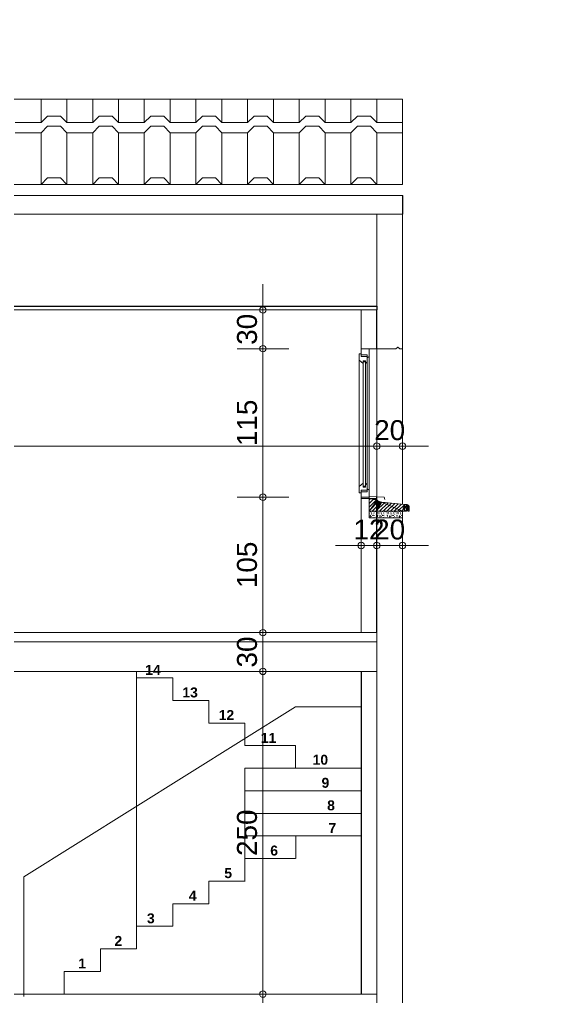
# Model space of a CAD drawing. Header units: metres. Extents: x 1.8 to 67.5, y -52.8 to -10.8.
# Drawn here: x 23.04 to 27.2, y -36.54 to -28.96 of the extents above; entities that cross this region are included whole.
import ezdxf
from ezdxf.enums import TextEntityAlignment as Align

# ---------------------------------------------------------------- set-up
doc = ezdxf.new("R2010")
doc.units = ezdxf.units.M
doc.header["$MEASUREMENT"] = 0
doc.layers.add('Calque commun', color=7, linetype='Continuous')
doc.layers.add('Cotations', color=7, linetype='Continuous')
doc.styles.add('Arial11', font='arialbd.ttf', dxfattribs={"height": 0.077267})
doc.styles.add('Arial9', font='arial.ttf', dxfattribs={"height": 0.154626})

# ---------------------------------------------------------------- blocks, each defined once
blk = doc.blocks.new('new243')
at = {"layer": 'Cotations', "color": 14, "linetype": 'Continuous', "lineweight": 9}
blk.add_arc((0, 0), 0.5, 0, 359.9994, dxfattribs=at)
blk = doc.blocks.new('new244')
at = {"layer": 'Cotations', "color": 14, "linetype": 'Continuous', "lineweight": 9}
blk.add_arc((0, 0), 0.5, 0, 359.9994, dxfattribs=at)
blk = doc.blocks.new('DimLine58230')
at = {"layer": 'Cotations', "color": 14, "linetype": 'Continuous', "lineweight": 9}
for p, q in [((24.9201, -32.6621), (24.9201, -32.4621)), ((25.1201, -32.6621), (24.7201, -32.6621)), ((24.9201, -33.7121), (24.9201, -32.6621)), ((25.1201, -33.7121), (24.7201, -33.7121)), ((24.9201, -33.7121), (24.9201, -33.9121))]:
    blk.add_line(p, q, dxfattribs=at)
at = {"layer": 'Cotations', "color": 14, "linetype": 'Continuous', "lineweight": 9, "xscale": 0.05000000074505806, "yscale": 0.05000000074505806, "zscale": 0.05000000074505806}
for name, p, rotation in [('new244', (24.9201, -32.6621), -90.00000000000001), ('new243', (24.9201, -33.7121), 90)]:
    blk.add_blockref(name, p, dxfattribs=dict(at, rotation=rotation))
at = {"layer": 'Cotations', "color": 7, "linetype": 'Continuous', "lineweight": 9, "style": 'Arial9'}
blk.add_text('105', height=0.15463, rotation=90, dxfattribs=at).set_placement((24.9201, -33.1871), align=Align.BOTTOM_CENTER)
blk = doc.blocks.new('new245')
at = {"layer": 'Cotations', "color": 14, "linetype": 'Continuous', "lineweight": 9}
blk.add_arc((0, 0), 0.5, 0, 359.9994, dxfattribs=at)
blk = doc.blocks.new('new246')
at = {"layer": 'Cotations', "color": 14, "linetype": 'Continuous', "lineweight": 9}
blk.add_arc((0, 0), 0.5, 0, 359.9994, dxfattribs=at)
blk = doc.blocks.new('DimLine58236')
at = {"layer": 'Cotations', "color": 14, "linetype": 'Continuous', "lineweight": 9}
for p, q in [((24.9201, -31.5121), (24.9201, -31.3121)), ((25.1201, -31.5121), (24.7201, -31.5121)), ((24.9201, -32.6621), (24.9201, -31.5121)), ((25.1201, -32.6621), (24.7201, -32.6621)), ((24.9201, -32.6621), (24.9201, -32.8621))]:
    blk.add_line(p, q, dxfattribs=at)
at = {"layer": 'Cotations', "color": 14, "linetype": 'Continuous', "lineweight": 9, "xscale": 0.05000000074505806, "yscale": 0.05000000074505806, "zscale": 0.05000000074505806}
for name, p, rotation in [('new246', (24.9201, -31.5121), -90.00000000000001), ('new245', (24.9201, -32.6621), 90)]:
    blk.add_blockref(name, p, dxfattribs=dict(at, rotation=rotation))
at = {"layer": 'Cotations', "color": 7, "linetype": 'Continuous', "lineweight": 9, "style": 'Arial9'}
blk.add_text('115', height=0.15463, rotation=90, dxfattribs=at).set_placement((24.9201, -32.0871), align=Align.BOTTOM_CENTER)
blk = doc.blocks.new('new247')
at = {"layer": 'Cotations', "color": 14, "linetype": 'Continuous', "lineweight": 9}
blk.add_arc((0, 0), 0.5, 0, 359.9994, dxfattribs=at)
blk = doc.blocks.new('new248')
at = {"layer": 'Cotations', "color": 14, "linetype": 'Continuous', "lineweight": 9}
blk.add_arc((0, 0), 0.5, 0, 359.9994, dxfattribs=at)
blk = doc.blocks.new('DimLine58242')
at = {"layer": 'Cotations', "color": 14, "linetype": 'Continuous', "lineweight": 9}
for p, q in [((24.9201, -31.2121), (24.9201, -31.0121)), ((25.1201, -31.2121), (24.7201, -31.2121)), ((24.9201, -31.5121), (24.9201, -31.2121)), ((25.1201, -31.5121), (24.7201, -31.5121)), ((24.9201, -31.5121), (24.9201, -31.7121))]:
    blk.add_line(p, q, dxfattribs=at)
at = {"layer": 'Cotations', "color": 14, "linetype": 'Continuous', "lineweight": 9, "xscale": 0.05000000074505806, "yscale": 0.05000000074505806, "zscale": 0.05000000074505806}
for name, p, rotation in [('new248', (24.9201, -31.2121), -90.00000000000001), ('new247', (24.9201, -31.5121), 90)]:
    blk.add_blockref(name, p, dxfattribs=dict(at, rotation=rotation))
at = {"layer": 'Cotations', "color": 7, "linetype": 'Continuous', "lineweight": 9, "style": 'Arial9'}
blk.add_text('30', height=0.15463, rotation=90, dxfattribs=at).set_placement((24.9201, -31.3621), align=Align.BOTTOM_CENTER)
blk = doc.blocks.new('new249')
at = {"layer": 'Cotations', "color": 14, "linetype": 'Continuous', "lineweight": 9}
blk.add_arc((0, 0), 0.5, 0, 359.9994, dxfattribs=at)
blk = doc.blocks.new('new250')
at = {"layer": 'Cotations', "color": 14, "linetype": 'Continuous', "lineweight": 9}
blk.add_arc((0, 0), 0.5, 0, 359.9994, dxfattribs=at)
blk = doc.blocks.new('DimLine58250')
at = {"layer": 'Cotations', "color": 14, "linetype": 'Continuous', "lineweight": 9}
for p, q in [((24.9201, -33.7121), (24.9201, -33.5121)), ((25.1201, -33.7121), (24.7201, -33.7121)), ((24.9201, -34.0121), (24.9201, -33.7121)), ((25.1201, -34.0121), (24.7201, -34.0121)), ((24.9201, -34.0121), (24.9201, -34.2121))]:
    blk.add_line(p, q, dxfattribs=at)
at = {"layer": 'Cotations', "color": 14, "linetype": 'Continuous', "lineweight": 9, "xscale": 0.05000000074505806, "yscale": 0.05000000074505806, "zscale": 0.05000000074505806}
for name, p, rotation in [('new250', (24.9201, -33.7121), -90.00000000000001), ('new249', (24.9201, -34.0121), 90)]:
    blk.add_blockref(name, p, dxfattribs=dict(at, rotation=rotation))
at = {"layer": 'Cotations', "color": 7, "linetype": 'Continuous', "lineweight": 9, "style": 'Arial9'}
blk.add_text('30', height=0.15463, rotation=90, dxfattribs=at).set_placement((24.9201, -33.8621), align=Align.BOTTOM_CENTER)
blk = doc.blocks.new('new273')
at = {"layer": 'Cotations', "color": 14, "linetype": 'Continuous', "lineweight": 9}
blk.add_arc((0, 0), 0.5, 0, 359.9994, dxfattribs=at)
blk = doc.blocks.new('new274')
at = {"layer": 'Cotations', "color": 14, "linetype": 'Continuous', "lineweight": 9}
blk.add_arc((0, 0), 0.5, 0, 359.9994, dxfattribs=at)
blk = doc.blocks.new('DimLine58356')
at = {"layer": 'Cotations', "color": 14, "linetype": 'Continuous', "lineweight": 9}
for p, q in [((24.9201, -34.0121), (24.9201, -33.8121)), ((25.1201, -34.0121), (24.7201, -34.0121)), ((24.9201, -36.5121), (24.9201, -34.0121)), ((25.1201, -36.5121), (24.7201, -36.5121)), ((24.9201, -36.5121), (24.9201, -36.7121))]:
    blk.add_line(p, q, dxfattribs=at)
at = {"layer": 'Cotations', "color": 14, "linetype": 'Continuous', "lineweight": 9, "xscale": 0.05000000074505806, "yscale": 0.05000000074505806, "zscale": 0.05000000074505806}
for name, p, rotation in [('new274', (24.9201, -34.0121), -90.00000000000001), ('new273', (24.9201, -36.5121), 90)]:
    blk.add_blockref(name, p, dxfattribs=dict(at, rotation=rotation))
at = {"layer": 'Cotations', "color": 7, "linetype": 'Continuous', "lineweight": 9, "style": 'Arial9'}
blk.add_text('250', height=0.15463, rotation=90, dxfattribs=at).set_placement((24.9201, -35.2621), align=Align.BOTTOM_CENTER)
blk = doc.blocks.new('new275')
at = {"layer": 'Cotations', "color": 14, "linetype": 'Continuous', "lineweight": 9}
blk.add_arc((0, 0), 0.5, 0, 359.9994, dxfattribs=at)
blk = doc.blocks.new('new276')
at = {"layer": 'Cotations', "color": 14, "linetype": 'Continuous', "lineweight": 9}
blk.add_arc((0, 0), 0.5, 0, 359.9994, dxfattribs=at)
blk = doc.blocks.new('DimLine58362')
at = {"layer": 'Cotations', "color": 14, "linetype": 'Continuous', "lineweight": 9}
for p, q in [((25.8011, -32.8367), (25.8011, -33.2367)), ((26.0011, -32.8367), (26.0011, -33.2367)), ((25.8011, -33.0367), (25.6011, -33.0367)), ((25.8011, -33.0367), (26.0011, -33.0367)), ((26.0011, -33.0367), (26.2011, -33.0367))]:
    blk.add_line(p, q, dxfattribs=at)
at = {"layer": 'Cotations', "color": 14, "linetype": 'Continuous', "lineweight": 9, "xscale": 0.05000000074505806, "yscale": 0.05000000074505806, "zscale": 0.05000000074505806}
blk.add_blockref('new275', (25.8011, -33.0367), dxfattribs=at)
at = {"layer": 'Cotations', "color": 14, "linetype": 'Continuous', "lineweight": 9, "xscale": 0.05000000074505806, "yscale": 0.05000000074505806, "zscale": 0.05000000074505806, "rotation": 180}
blk.add_blockref('new276', (26.0011, -33.0367), dxfattribs=at)
at = {"layer": 'Cotations', "color": 7, "linetype": 'Continuous', "lineweight": 9, "style": 'Arial9'}
blk.add_text('20', height=0.15463, dxfattribs=at).set_placement((25.9011, -33.0366), align=Align.BOTTOM_CENTER)
blk = doc.blocks.new('new277')
at = {"layer": 'Cotations', "color": 14, "linetype": 'Continuous', "lineweight": 9}
blk.add_arc((0, 0), 0.5, 0, 359.9994, dxfattribs=at)
blk = doc.blocks.new('new278')
at = {"layer": 'Cotations', "color": 14, "linetype": 'Continuous', "lineweight": 9}
blk.add_arc((0, 0), 0.5, 0, 359.9994, dxfattribs=at)
blk = doc.blocks.new('DimLine58368')
at = {"layer": 'Cotations', "color": 14, "linetype": 'Continuous', "lineweight": 9}
for p, q in [((25.6811, -32.8367), (25.6811, -33.2367)), ((25.8011, -32.8367), (25.8011, -33.2367)), ((25.6811, -33.0367), (25.4811, -33.0367)), ((25.6811, -33.0367), (25.8011, -33.0367)), ((25.8011, -33.0367), (26.0011, -33.0367))]:
    blk.add_line(p, q, dxfattribs=at)
at = {"layer": 'Cotations', "color": 14, "linetype": 'Continuous', "lineweight": 9, "xscale": 0.05000000074505806, "yscale": 0.05000000074505806, "zscale": 0.05000000074505806}
blk.add_blockref('new277', (25.6811, -33.0367), dxfattribs=at)
at = {"layer": 'Cotations', "color": 14, "linetype": 'Continuous', "lineweight": 9, "xscale": 0.05000000074505806, "yscale": 0.05000000074505806, "zscale": 0.05000000074505806, "rotation": 180}
blk.add_blockref('new278', (25.8011, -33.0367), dxfattribs=at)
at = {"layer": 'Cotations', "color": 7, "linetype": 'Continuous', "lineweight": 9, "style": 'Arial9'}
blk.add_text('12', height=0.15463, dxfattribs=at).set_placement((25.7411, -33.0366), align=Align.BOTTOM_CENTER)
blk = doc.blocks.new('hatch3')
at = {"layer": 'Calque commun', "color": 7, "linetype": 'Continuous', "lineweight": 9}
for p, q in [((25.7529, -32.6721), (25.7426, -32.6824)), ((25.7812, -32.6721), (25.7426, -32.7107)), ((25.8012, -32.6804), (25.7426, -32.739)), ((25.8156, -32.6943), (25.7426, -32.7673)), ((25.8372, -32.701), (25.766, -32.7721)), ((25.8633, -32.7032), (25.7943, -32.7721)), ((25.889, -32.7057), (25.8226, -32.7721)), ((25.9147, -32.7083), (25.8509, -32.7721)), ((25.9404, -32.7109), (25.8792, -32.7721)), ((25.9662, -32.7134), (25.9075, -32.7721)), ((25.9919, -32.716), (25.9357, -32.7721)), ((26.0176, -32.7185), (25.964, -32.7721)), ((26.0416, -32.7228), (25.9923, -32.7721)), ((26.0526, -32.7401), (26.0206, -32.7721)), ((26.0526, -32.7684), (26.0489, -32.7721))]:
    blk.add_line(p, q, dxfattribs=at)
at = {"layer": 'Calque commun', "color": 7, "linetype": 'Continuous', "lineweight": 18}
mesh = blk.add_polyface(dxfattribs=at)
corners = [(25.7426, -32.7721), (25.8072, -32.6877), (25.8046, -32.685), (25.7426, -32.6721), (25.8002, -32.6789), (25.7983, -32.6756), (26.0011, -32.7721), (26.0161, -32.7184), (25.8414, -32.701), (25.8195, -32.6964), (25.8161, -32.6946), (25.8011, -32.7721), (26.0369, -32.7206), (26.0408, -32.7223), (26.0388, -32.7214), (26.0426, -32.7692), (26.0428, -32.7706), (26.0526, -32.7721), (26.0331, -32.7656), (26.0161, -32.7721), (26.0306, -32.7692), (26.0311, -32.7678), (26.0306, -32.7721), (26.0304, -32.7706), (26.0421, -32.7678), (26.0358, -32.7645), (26.0497, -32.7312), (26.0486, -32.7294), (26.0412, -32.7666), (25.81, -32.6903), (25.7968, -32.6721), (26.0473, -32.7277), (26.0522, -32.7371), (26.0515, -32.7351), (26.032, -32.7666), (26.0526, -32.7392), (25.8265, -32.6991), (25.8229, -32.6979), (26.0388, -32.7649), (26.0401, -32.7656), (25.8377, -32.701), (25.8339, -32.7007), (26.0426, -32.7234), (26.0344, -32.7649), (25.8023, -32.682), (26.0459, -32.7262), (26.0443, -32.7247), (25.8302, -32.7001), (26.0306, -32.7193), (26.0348, -32.72), (26.0327, -32.7196), (26.0373, -32.7645), (25.813, -32.6926), (26.0507, -32.7331), (26.0426, -32.7721)]
mesh.append_faces([[corners[k] for k in face] for face in [(12, 13, 14), (48, 49, 50)]], dxfattribs={"vtx0": -1, "color": 7})
mesh.append_faces([[corners[k] for k in face] for face in [(31, 25, 27), (25, 42, 43), (0, 2, 3), (18, 19, 34), (28, 35, 39)]], dxfattribs={"vtx0": -1, "vtx1": -1, "color": 7})
mesh.append_faces([[corners[k] for k in face] for face in [(18, 7, 19), (48, 43, 49), (12, 43, 13), (25, 33, 26), (31, 46, 25)]], dxfattribs={"vtx0": -1, "vtx1": -1, "vtx2": -1, "color": 7})
mesh.append_faces([[corners[k] for k in face] for face in [(0, 1, 2), (3, 4, 5), (6, 7, 8), (19, 20, 21), (25, 26, 27), (11, 29, 1), (25, 32, 33), (35, 38, 39), (28, 17, 35), (35, 51, 38), (11, 37, 9), (35, 25, 51), (19, 23, 20), (11, 52, 29), (18, 48, 7)]], dxfattribs={"vtx0": -1, "vtx2": -1, "color": 7})
mesh.append_faces([[corners[k] for k in face] for face in [(30, 3, 5)]], dxfattribs={"vtx1": -1, "color": 7})
mesh.append_faces([[corners[k] for k in face] for face in [(9, 10, 11), (15, 16, 17), (24, 15, 17), (28, 24, 17), (21, 34, 19), (11, 6, 8), (35, 32, 25), (36, 37, 11), (40, 41, 11), (2, 44, 3), (47, 36, 11), (41, 47, 11), (42, 13, 43), (10, 52, 11), (46, 42, 25), (18, 43, 48), (8, 40, 11), (44, 4, 3), (12, 49, 43), (6, 19, 7), (0, 11, 1)]], dxfattribs={"vtx1": -1, "vtx2": -1, "color": 7})
mesh.append_faces([[corners[k] for k in face] for face in [(19, 22, 23), (31, 45, 46), (33, 53, 26), (16, 54, 17)]], dxfattribs={"vtx2": -1, "color": 7})
blk = doc.blocks.new('Block58384')
at = {"layer": 'Calque commun', "color": 7, "linetype": 'Continuous', "lineweight": 9}
for p, q in [((25.7435, -32.783), (25.7426, -32.783)), ((25.7426, -32.7862), (25.7435, -32.7862)), ((25.7432, -32.794), (25.7426, -32.7934)), ((25.7426, -32.7946), (25.7432, -32.794)), ((25.7445, -32.7846), (25.7435, -32.783)), ((25.7435, -32.7862), (25.7445, -32.7846)), ((25.7514, -32.7752), (25.752, -32.7746)), ((25.752, -32.7759), (25.7514, -32.7752)), ((25.7514, -32.8034), (25.752, -32.8027)), ((25.752, -32.804), (25.7514, -32.8034)), ((25.752, -32.7746), (25.7526, -32.7752)), ((25.7526, -32.7752), (25.752, -32.7759)), ((25.752, -32.8027), (25.7526, -32.8034)), ((25.7526, -32.8034), (25.752, -32.804)), ((25.7607, -32.7846), (25.7614, -32.784)), ((25.7614, -32.7852), (25.7607, -32.7846)), ((25.7607, -32.794), (25.7614, -32.7934)), ((25.7614, -32.7946), (25.7607, -32.794)), ((25.7614, -32.784), (25.762, -32.7846)), ((25.762, -32.7846), (25.7614, -32.7852)), ((25.7614, -32.7934), (25.762, -32.794)), ((25.762, -32.794), (25.7614, -32.7946)), ((25.7689, -32.8034), (25.7698, -32.8018)), ((25.7698, -32.805), (25.7689, -32.8034)), ((25.7698, -32.8018), (25.7717, -32.8018)), ((25.7701, -32.7752), (25.7707, -32.7746)), ((25.7707, -32.7759), (25.7701, -32.7752)), ((25.7707, -32.7746), (25.7714, -32.7752)), ((25.7714, -32.7752), (25.7707, -32.7759)), ((25.7717, -32.8018), (25.7726, -32.8034)), ((25.7726, -32.8034), (25.7717, -32.805)), ((25.7795, -32.7846), (25.7801, -32.784)), ((25.7801, -32.7852), (25.7795, -32.7846)), ((25.7795, -32.8034), (25.7801, -32.8027)), ((25.7801, -32.804), (25.7795, -32.8034)), ((25.7801, -32.784), (25.7807, -32.7846)), ((25.7807, -32.7846), (25.7801, -32.7852)), ((25.7801, -32.8027), (25.7807, -32.8034)), ((25.7807, -32.8034), (25.7801, -32.804)), ((25.7888, -32.7752), (25.7895, -32.7746)), ((25.7895, -32.7759), (25.7888, -32.7752)), ((25.7888, -32.794), (25.7895, -32.7934)), ((25.7895, -32.7946), (25.7888, -32.794)), ((25.7895, -32.7746), (25.7901, -32.7752)), ((25.7901, -32.7752), (25.7895, -32.7759)), ((25.7895, -32.7934), (25.7901, -32.794)), ((25.7901, -32.794), (25.7895, -32.7946)), ((25.797, -32.7752), (25.7979, -32.7736)), ((25.7979, -32.7769), (25.797, -32.7752)), ((25.7979, -32.7736), (25.7998, -32.7736)), ((25.7998, -32.7769), (25.7979, -32.7769)), ((25.7982, -32.794), (25.7989, -32.7934)), ((25.7989, -32.7946), (25.7982, -32.794)), ((25.7989, -32.7934), (25.7995, -32.794)), ((25.7995, -32.794), (25.7989, -32.7946)), ((25.7998, -32.7736), (25.8007, -32.7752)), ((25.8007, -32.7752), (25.7998, -32.7769)), ((25.8064, -32.8034), (25.8073, -32.8018)), ((25.8073, -32.805), (25.8064, -32.8034)), ((25.8073, -32.8018), (25.8092, -32.8018)), ((25.8076, -32.7846), (25.8082, -32.784)), ((25.8082, -32.7852), (25.8076, -32.7846)), ((25.8082, -32.784), (25.8089, -32.7846)), ((25.8089, -32.7846), (25.8082, -32.7852)), ((25.8092, -32.8018), (25.8101, -32.8034)), ((25.8101, -32.8034), (25.8092, -32.805)), ((25.8157, -32.7846), (25.8167, -32.783)), ((25.8167, -32.7862), (25.8157, -32.7846)), ((25.8167, -32.783), (25.8176, -32.783)), ((25.8176, -32.7862), (25.8167, -32.7862)), ((25.817, -32.794), (25.8176, -32.7934)), ((25.8176, -32.7946), (25.817, -32.794)), ((25.8185, -32.783), (25.8176, -32.783)), ((25.8176, -32.7862), (25.8185, -32.7862)), ((25.8182, -32.794), (25.8176, -32.7934)), ((25.8176, -32.7946), (25.8182, -32.794)), ((25.8195, -32.7846), (25.8185, -32.783)), ((25.8185, -32.7862), (25.8195, -32.7846)), ((25.8264, -32.7752), (25.827, -32.7746)), ((25.827, -32.7759), (25.8264, -32.7752)), ((25.8264, -32.8034), (25.827, -32.8027)), ((25.827, -32.804), (25.8264, -32.8034)), ((25.827, -32.7746), (25.8276, -32.7752)), ((25.8276, -32.7752), (25.827, -32.7759)), ((25.827, -32.8027), (25.8276, -32.8034)), ((25.8276, -32.8034), (25.827, -32.804)), ((25.8357, -32.7846), (25.8363, -32.784)), ((25.8363, -32.7852), (25.8357, -32.7846)), ((25.8357, -32.794), (25.8363, -32.7934)), ((25.8363, -32.7946), (25.8357, -32.794)), ((25.8363, -32.784), (25.837, -32.7846)), ((25.837, -32.7846), (25.8363, -32.7852)), ((25.8363, -32.7934), (25.837, -32.794)), ((25.837, -32.794), (25.8363, -32.7946)), ((25.8439, -32.8034), (25.8448, -32.8018)), ((25.8448, -32.805), (25.8439, -32.8034)), ((25.8448, -32.8018), (25.8467, -32.8018)), ((25.8451, -32.7752), (25.8457, -32.7746)), ((25.8457, -32.7759), (25.8451, -32.7752)), ((25.8457, -32.7746), (25.8464, -32.7752)), ((25.8464, -32.7752), (25.8457, -32.7759)), ((25.8467, -32.8018), (25.8476, -32.8034)), ((25.8476, -32.8034), (25.8467, -32.805)), ((25.8545, -32.7846), (25.8551, -32.784)), ((25.8551, -32.7852), (25.8545, -32.7846)), ((25.8545, -32.8034), (25.8551, -32.8027)), ((25.8551, -32.804), (25.8545, -32.8034)), ((25.8551, -32.784), (25.8557, -32.7846)), ((25.8557, -32.7846), (25.8551, -32.7852)), ((25.8551, -32.8027), (25.8557, -32.8034)), ((25.8557, -32.8034), (25.8551, -32.804)), ((25.8639, -32.7752), (25.8645, -32.7746)), ((25.8645, -32.7759), (25.8639, -32.7752)), ((25.8639, -32.794), (25.8645, -32.7934)), ((25.8645, -32.7946), (25.8639, -32.794)), ((25.8645, -32.7746), (25.8651, -32.7752)), ((25.8651, -32.7752), (25.8645, -32.7759)), ((25.8645, -32.7934), (25.8651, -32.794)), ((25.8651, -32.794), (25.8645, -32.7946)), ((25.872, -32.7752), (25.8729, -32.7736)), ((25.8729, -32.7769), (25.872, -32.7752)), ((25.8729, -32.7736), (25.8748, -32.7736)), ((25.8748, -32.7769), (25.8729, -32.7769)), ((25.8732, -32.794), (25.8739, -32.7934)), ((25.8739, -32.7946), (25.8732, -32.794)), ((25.8739, -32.7934), (25.8745, -32.794)), ((25.8745, -32.794), (25.8739, -32.7946)), ((25.8748, -32.7736), (25.8757, -32.7752)), ((25.8757, -32.7752), (25.8748, -32.7769)), ((25.8813, -32.8034), (25.8823, -32.8018)), ((25.8823, -32.805), (25.8813, -32.8034)), ((25.8823, -32.8018), (25.8842, -32.8018)), ((25.8826, -32.7846), (25.8832, -32.784)), ((25.8832, -32.7852), (25.8826, -32.7846)), ((25.8832, -32.784), (25.8839, -32.7846)), ((25.8839, -32.7846), (25.8832, -32.7852)), ((25.8842, -32.8018), (25.8851, -32.8034)), ((25.8851, -32.8034), (25.8842, -32.805)), ((25.8907, -32.7846), (25.8917, -32.783)), ((25.8917, -32.7862), (25.8907, -32.7846)), ((25.8917, -32.783), (25.8926, -32.783)), ((25.8926, -32.7862), (25.8917, -32.7862)), ((25.892, -32.794), (25.8926, -32.7934)), ((25.8926, -32.7946), (25.892, -32.794)), ((25.8935, -32.783), (25.8926, -32.783)), ((25.8926, -32.7862), (25.8935, -32.7862)), ((25.8932, -32.794), (25.8926, -32.7934)), ((25.8926, -32.7946), (25.8932, -32.794)), ((25.8945, -32.7846), (25.8935, -32.783)), ((25.8935, -32.7862), (25.8945, -32.7846)), ((25.9014, -32.7752), (25.902, -32.7746)), ((25.902, -32.7759), (25.9014, -32.7752)), ((25.9014, -32.8034), (25.902, -32.8027)), ((25.902, -32.804), (25.9014, -32.8034)), ((25.902, -32.7746), (25.9026, -32.7752)), ((25.9026, -32.7752), (25.902, -32.7759)), ((25.902, -32.8027), (25.9026, -32.8034)), ((25.9026, -32.8034), (25.902, -32.804)), ((25.9107, -32.7846), (25.9114, -32.784)), ((25.9114, -32.7852), (25.9107, -32.7846)), ((25.9107, -32.794), (25.9114, -32.7934)), ((25.9114, -32.7946), (25.9107, -32.794)), ((25.9114, -32.784), (25.912, -32.7846)), ((25.912, -32.7846), (25.9114, -32.7852)), ((25.9114, -32.7934), (25.912, -32.794)), ((25.912, -32.794), (25.9114, -32.7946)), ((25.9189, -32.8034), (25.9198, -32.8018)), ((25.9198, -32.805), (25.9189, -32.8034)), ((25.9198, -32.8018), (25.9217, -32.8018)), ((25.9201, -32.7752), (25.9207, -32.7746)), ((25.9207, -32.7759), (25.9201, -32.7752)), ((25.9207, -32.7746), (25.9214, -32.7752)), ((25.9214, -32.7752), (25.9207, -32.7759)), ((25.9217, -32.8018), (25.9226, -32.8034)), ((25.9226, -32.8034), (25.9217, -32.805)), ((25.9295, -32.7846), (25.9301, -32.784)), ((25.9301, -32.7852), (25.9295, -32.7846)), ((25.9295, -32.8034), (25.9301, -32.8027)), ((25.9301, -32.804), (25.9295, -32.8034)), ((25.9301, -32.784), (25.9307, -32.7846)), ((25.9307, -32.7846), (25.9301, -32.7852)), ((25.9301, -32.8027), (25.9307, -32.8034)), ((25.9307, -32.8034), (25.9301, -32.804)), ((25.9389, -32.7752), (25.9395, -32.7746)), ((25.9395, -32.7759), (25.9389, -32.7752)), ((25.9389, -32.794), (25.9395, -32.7934)), ((25.9395, -32.7946), (25.9389, -32.794)), ((25.9395, -32.7746), (25.9401, -32.7752)), ((25.9401, -32.7752), (25.9395, -32.7759)), ((25.9395, -32.7934), (25.9401, -32.794)), ((25.9401, -32.794), (25.9395, -32.7946)), ((25.947, -32.7752), (25.9479, -32.7736)), ((25.9479, -32.7769), (25.947, -32.7752)), ((25.9479, -32.7736), (25.9498, -32.7736)), ((25.9498, -32.7769), (25.9479, -32.7769)), ((25.9482, -32.794), (25.9489, -32.7934)), ((25.9489, -32.7946), (25.9482, -32.794)), ((25.9489, -32.7934), (25.9495, -32.794)), ((25.9495, -32.794), (25.9489, -32.7946)), ((25.9498, -32.7736), (25.9507, -32.7752)), ((25.9507, -32.7752), (25.9498, -32.7769)), ((25.9564, -32.8034), (25.9573, -32.8018)), ((25.9573, -32.805), (25.9564, -32.8034)), ((25.9573, -32.8018), (25.9592, -32.8018)), ((25.9576, -32.7846), (25.9582, -32.784)), ((25.9582, -32.7852), (25.9576, -32.7846)), ((25.9582, -32.784), (25.9589, -32.7846)), ((25.9589, -32.7846), (25.9582, -32.7852)), ((25.9592, -32.8018), (25.9601, -32.8034)), ((25.9601, -32.8034), (25.9592, -32.805)), ((25.9657, -32.7846), (25.9667, -32.783)), ((25.9667, -32.7862), (25.9657, -32.7846)), ((25.9667, -32.783), (25.9676, -32.783)), ((25.9676, -32.7862), (25.9667, -32.7862)), ((25.967, -32.794), (25.9676, -32.7934)), ((25.9676, -32.7946), (25.967, -32.794)), ((25.9685, -32.783), (25.9676, -32.783)), ((25.9676, -32.7862), (25.9685, -32.7862)), ((25.9682, -32.794), (25.9676, -32.7934)), ((25.9676, -32.7946), (25.9682, -32.794)), ((25.9695, -32.7846), (25.9685, -32.783)), ((25.9685, -32.7862), (25.9695, -32.7846)), ((25.9763, -32.7752), (25.977, -32.7746)), ((25.977, -32.7759), (25.9763, -32.7752)), ((25.9763, -32.8034), (25.977, -32.8027)), ((25.977, -32.804), (25.9763, -32.8034)), ((25.977, -32.7746), (25.9776, -32.7752)), ((25.9776, -32.7752), (25.977, -32.7759)), ((25.977, -32.8027), (25.9776, -32.8034)), ((25.9776, -32.8034), (25.977, -32.804)), ((25.9857, -32.7846), (25.9864, -32.784)), ((25.9864, -32.7852), (25.9857, -32.7846)), ((25.9857, -32.794), (25.9864, -32.7934)), ((25.9864, -32.7946), (25.9857, -32.794)), ((25.9864, -32.784), (25.987, -32.7846)), ((25.987, -32.7846), (25.9864, -32.7852)), ((25.9864, -32.7934), (25.987, -32.794)), ((25.987, -32.794), (25.9864, -32.7946)), ((25.9939, -32.8034), (25.9948, -32.8018)), ((25.9948, -32.805), (25.9939, -32.8034)), ((25.9948, -32.8018), (25.9967, -32.8018)), ((25.9951, -32.7752), (25.9957, -32.7746)), ((25.9957, -32.7759), (25.9951, -32.7752)), ((25.9957, -32.7746), (25.9964, -32.7752)), ((25.9964, -32.7752), (25.9957, -32.7759)), ((25.9967, -32.8018), (25.9976, -32.8034)), ((25.9976, -32.8034), (25.9967, -32.805)), ((25.7501, -32.8127), (25.751, -32.8111)), ((25.751, -32.8144), (25.7501, -32.8127)), ((25.751, -32.8111), (25.7529, -32.8111)), ((25.7529, -32.8144), (25.751, -32.8144)), ((25.7529, -32.8111), (25.7539, -32.8127)), ((25.7539, -32.8127), (25.7529, -32.8144)), ((25.7607, -32.8127), (25.7614, -32.8121)), ((25.7614, -32.8134), (25.7607, -32.8127)), ((25.7607, -32.8221), (25.7614, -32.8215)), ((25.7614, -32.8121), (25.762, -32.8127)), ((25.762, -32.8127), (25.7614, -32.8134)), ((25.7614, -32.8215), (25.762, -32.8221)), ((25.7717, -32.805), (25.7698, -32.805)), ((25.7782, -32.8221), (25.7792, -32.8205)), ((25.7792, -32.8205), (25.781, -32.8205)), ((25.781, -32.8205), (25.782, -32.8221)), ((25.7888, -32.8127), (25.7895, -32.8121)), ((25.7895, -32.8134), (25.7888, -32.8127)), ((25.7895, -32.8121), (25.7901, -32.8127)), ((25.7901, -32.8127), (25.7895, -32.8134)), ((25.8092, -32.805), (25.8073, -32.805)), ((25.8076, -32.8127), (25.8082, -32.8121)), ((25.8082, -32.8134), (25.8076, -32.8127)), ((25.8082, -32.8121), (25.8089, -32.8127)), ((25.8089, -32.8127), (25.8082, -32.8134)), ((25.8251, -32.8127), (25.826, -32.8111)), ((25.826, -32.8144), (25.8251, -32.8127)), ((25.826, -32.8111), (25.8279, -32.8111)), ((25.8279, -32.8144), (25.826, -32.8144)), ((25.8279, -32.8111), (25.8289, -32.8127)), ((25.8289, -32.8127), (25.8279, -32.8144)), ((25.8357, -32.8127), (25.8363, -32.8121)), ((25.8363, -32.8134), (25.8357, -32.8127)), ((25.8357, -32.8221), (25.8363, -32.8215)), ((25.8363, -32.8121), (25.837, -32.8127)), ((25.837, -32.8127), (25.8363, -32.8134)), ((25.8363, -32.8215), (25.837, -32.8221)), ((25.8467, -32.805), (25.8448, -32.805)), ((25.8532, -32.8221), (25.8542, -32.8205)), ((25.8542, -32.8205), (25.856, -32.8205)), ((25.856, -32.8205), (25.857, -32.8221)), ((25.8639, -32.8127), (25.8645, -32.8121)), ((25.8645, -32.8134), (25.8639, -32.8127)), ((25.8645, -32.8121), (25.8651, -32.8127)), ((25.8651, -32.8127), (25.8645, -32.8134)), ((25.8842, -32.805), (25.8823, -32.805)), ((25.8826, -32.8127), (25.8832, -32.8121)), ((25.8832, -32.8134), (25.8826, -32.8127)), ((25.8832, -32.8121), (25.8839, -32.8127)), ((25.8839, -32.8127), (25.8832, -32.8134)), ((25.9001, -32.8127), (25.901, -32.8111)), ((25.901, -32.8144), (25.9001, -32.8127)), ((25.901, -32.8111), (25.9029, -32.8111)), ((25.9029, -32.8144), (25.901, -32.8144)), ((25.9029, -32.8111), (25.9039, -32.8127)), ((25.9039, -32.8127), (25.9029, -32.8144)), ((25.9107, -32.8127), (25.9114, -32.8121)), ((25.9114, -32.8134), (25.9107, -32.8127)), ((25.9107, -32.8221), (25.9114, -32.8215)), ((25.9114, -32.8121), (25.912, -32.8127)), ((25.912, -32.8127), (25.9114, -32.8134)), ((25.9114, -32.8215), (25.912, -32.8221)), ((25.9217, -32.805), (25.9198, -32.805)), ((25.9282, -32.8221), (25.9292, -32.8205)), ((25.9292, -32.8205), (25.931, -32.8205)), ((25.931, -32.8205), (25.932, -32.8221)), ((25.9389, -32.8127), (25.9395, -32.8121)), ((25.9395, -32.8134), (25.9389, -32.8127)), ((25.9395, -32.8121), (25.9401, -32.8127)), ((25.9401, -32.8127), (25.9395, -32.8134)), ((25.9592, -32.805), (25.9573, -32.805)), ((25.9576, -32.8127), (25.9582, -32.8121)), ((25.9582, -32.8134), (25.9576, -32.8127)), ((25.9582, -32.8121), (25.9589, -32.8127)), ((25.9589, -32.8127), (25.9582, -32.8134)), ((25.9751, -32.8127), (25.976, -32.8111)), ((25.976, -32.8144), (25.9751, -32.8127)), ((25.976, -32.8111), (25.9779, -32.8111)), ((25.9779, -32.8144), (25.976, -32.8144)), ((25.9779, -32.8111), (25.9789, -32.8127)), ((25.9789, -32.8127), (25.9779, -32.8144)), ((25.9857, -32.8127), (25.9864, -32.8121)), ((25.9864, -32.8134), (25.9857, -32.8127)), ((25.9857, -32.8221), (25.9864, -32.8215)), ((25.9864, -32.8121), (25.987, -32.8127)), ((25.987, -32.8127), (25.9864, -32.8134)), ((25.9864, -32.8215), (25.987, -32.8221)), ((25.9967, -32.805), (25.9948, -32.805))]:
    blk.add_line(p, q, dxfattribs=at)
blk = doc.blocks.new('pattern3')
at = {"layer": 'Calque commun', "color": 0, "linetype": 'ByBlock', "lineweight": -2}
blk.add_blockref('Block58384', (0, 0), dxfattribs=at)
at = {"layer": 'Calque commun', "color": 7, "linetype": 'Continuous', "lineweight": 18}
mesh = blk.add_polyface(dxfattribs=at)
corners = [(25.7426, -32.7721), (25.7426, -32.8221), (26.0011, -32.8221), (26.0011, -32.7721)]
mesh.append_faces([[corners[k] for k in face] for face in [(0, 1, 2, 3)]], dxfattribs={"color": 7})
blk = doc.blocks.new('new287')
at = {"layer": 'Cotations', "color": 14, "linetype": 'Continuous', "lineweight": 9}
blk.add_arc((0, 0), 0.5, 0, 359.9994, dxfattribs=at)
blk = doc.blocks.new('new288')
at = {"layer": 'Cotations', "color": 14, "linetype": 'Continuous', "lineweight": 9}
blk.add_arc((0, 0), 0.5, 0, 359.9994, dxfattribs=at)
blk = doc.blocks.new('DimLine58631')
at = {"layer": 'Cotations', "color": 14, "linetype": 'Continuous', "lineweight": 9}
for p, q in [((19.6012, -32.0668), (19.6012, -32.4668)), ((25.8011, -32.0668), (25.8011, -32.4668)), ((19.6012, -32.2668), (19.4012, -32.2668)), ((19.6012, -32.2668), (25.8011, -32.2668)), ((25.8011, -32.2668), (26.0011, -32.2668))]:
    blk.add_line(p, q, dxfattribs=at)
at = {"layer": 'Cotations', "color": 14, "linetype": 'Continuous', "lineweight": 9, "xscale": 0.05000000074505806, "yscale": 0.05000000074505806, "zscale": 0.05000000074505806}
blk.add_blockref('new287', (19.6012, -32.2668), dxfattribs=at)
at = {"layer": 'Cotations', "color": 14, "linetype": 'Continuous', "lineweight": 9, "xscale": 0.05000000074505806, "yscale": 0.05000000074505806, "zscale": 0.05000000074505806, "rotation": 180}
blk.add_blockref('new288', (25.8011, -32.2668), dxfattribs=at)
at = {"layer": 'Cotations', "color": 7, "linetype": 'Continuous', "lineweight": 9, "style": 'Arial9'}
blk.add_text('620', height=0.15463, dxfattribs=at).set_placement((22.7011, -32.2668), align=Align.BOTTOM_CENTER)
blk = doc.blocks.new('new289')
at = {"layer": 'Cotations', "color": 14, "linetype": 'Continuous', "lineweight": 9}
blk.add_arc((0, 0), 0.5, 0, 359.9994, dxfattribs=at)
blk = doc.blocks.new('new290')
at = {"layer": 'Cotations', "color": 14, "linetype": 'Continuous', "lineweight": 9}
blk.add_arc((0, 0), 0.5, 0, 359.9994, dxfattribs=at)
blk = doc.blocks.new('DimLine58639')
at = {"layer": 'Cotations', "color": 14, "linetype": 'Continuous', "lineweight": 9}
for p, q in [((25.8011, -32.0668), (25.8011, -32.4668)), ((26.0011, -32.0668), (26.0011, -32.4668)), ((25.8011, -32.2668), (25.6011, -32.2668)), ((25.8011, -32.2668), (26.0011, -32.2668)), ((26.0011, -32.2668), (26.2011, -32.2668))]:
    blk.add_line(p, q, dxfattribs=at)
at = {"layer": 'Cotations', "color": 14, "linetype": 'Continuous', "lineweight": 9, "xscale": 0.05000000074505806, "yscale": 0.05000000074505806, "zscale": 0.05000000074505806}
blk.add_blockref('new289', (25.8011, -32.2668), dxfattribs=at)
at = {"layer": 'Cotations', "color": 14, "linetype": 'Continuous', "lineweight": 9, "xscale": 0.05000000074505806, "yscale": 0.05000000074505806, "zscale": 0.05000000074505806, "rotation": 180}
blk.add_blockref('new290', (26.0011, -32.2668), dxfattribs=at)
at = {"layer": 'Cotations', "color": 7, "linetype": 'Continuous', "lineweight": 9, "style": 'Arial9'}
blk.add_text('20', height=0.15463, dxfattribs=at).set_placement((25.9011, -32.2668), align=Align.BOTTOM_CENTER)
blk = doc.blocks.new('pattern5')
at = {"layer": 'Calque commun', "color": 1, "linetype": 'Continuous', "lineweight": 9}
for p, q in [((23.2016, -29.7595), (23.2016, -29.5782)), ((23.4016, -29.7595), (23.4016, -29.5782)), ((23.4016, -29.5782), (23.4016, -29.7595)), ((23.6016, -29.7595), (23.6016, -29.5782)), ((23.8016, -29.7595), (23.8016, -29.5782)), ((23.8016, -29.5782), (23.8016, -29.7595)), ((24.0016, -29.7595), (24.0016, -29.5782)), ((24.2016, -29.7595), (24.2016, -29.5782)), ((24.2016, -29.5782), (24.2016, -29.7595)), ((24.4016, -29.7595), (24.4016, -29.5782)), ((24.6016, -29.7595), (24.6016, -29.5782)), ((24.6016, -29.5782), (24.6016, -29.7595)), ((24.8016, -29.7595), (24.8016, -29.5782)), ((25.0016, -29.7595), (25.0016, -29.5782)), ((25.0016, -29.5782), (25.0016, -29.7595)), ((25.2016, -29.7595), (25.2016, -29.5782)), ((25.4016, -29.7595), (25.4016, -29.5782)), ((25.4016, -29.5782), (25.4016, -29.7595)), ((25.6016, -29.7595), (25.6016, -29.5782)), ((25.8016, -29.7595), (25.8016, -29.5782)), ((25.8016, -29.5782), (25.8016, -29.7595)), ((23.0016, -29.7595), (23.2016, -29.7595)), ((23.2016, -29.7595), (23.2516, -29.7095)), ((23.2516, -29.7095), (23.3516, -29.7095)), ((23.3516, -29.7095), (23.4016, -29.7595)), ((23.4016, -29.7595), (23.6016, -29.7595)), ((23.6016, -29.7595), (23.6516, -29.7095)), ((23.6516, -29.7095), (23.7516, -29.7095)), ((23.7516, -29.7095), (23.8016, -29.7595)), ((23.8016, -29.7595), (24.0016, -29.7595)), ((24.0016, -29.7595), (24.0516, -29.7095)), ((24.0516, -29.7095), (24.1516, -29.7095)), ((24.1516, -29.7095), (24.2016, -29.7595)), ((24.2016, -29.7595), (24.4016, -29.7595)), ((24.4016, -29.7595), (24.4516, -29.7095)), ((24.4516, -29.7095), (24.5516, -29.7095)), ((24.5516, -29.7095), (24.6016, -29.7595)), ((24.6016, -29.7595), (24.8016, -29.7595)), ((24.8016, -29.7595), (24.8516, -29.7095)), ((24.8516, -29.7095), (24.9516, -29.7095)), ((24.9516, -29.7095), (25.0016, -29.7595)), ((25.0016, -29.7595), (25.2016, -29.7595)), ((25.2016, -29.7595), (25.2516, -29.7095)), ((25.2516, -29.7095), (25.3516, -29.7095)), ((25.3516, -29.7095), (25.4016, -29.7595)), ((25.4016, -29.7595), (25.6016, -29.7595)), ((25.6016, -29.7595), (25.6516, -29.7095)), ((25.6516, -29.7095), (25.7516, -29.7095)), ((25.7516, -29.7095), (25.8016, -29.7595)), ((25.8016, -29.7595), (26.0012, -29.7595)), ((23.2016, -29.8395), (23.0016, -29.8395)), ((23.2516, -29.7895), (23.2016, -29.8395)), ((23.2016, -30.2395), (23.2016, -29.8395)), ((23.3516, -29.7895), (23.2516, -29.7895)), ((23.4016, -29.8395), (23.3516, -29.7895)), ((23.4016, -30.2395), (23.4016, -29.8395)), ((23.6016, -29.8395), (23.4016, -29.8395)), ((23.4016, -29.8395), (23.4016, -30.2395)), ((23.6516, -29.7895), (23.6016, -29.8395)), ((23.6016, -30.2395), (23.6016, -29.8395)), ((23.7516, -29.7895), (23.6516, -29.7895)), ((23.8016, -29.8395), (23.7516, -29.7895)), ((23.8016, -30.2395), (23.8016, -29.8395)), ((24.0016, -29.8395), (23.8016, -29.8395)), ((23.8016, -29.8395), (23.8016, -30.2395)), ((24.0516, -29.7895), (24.0016, -29.8395)), ((24.0016, -30.2395), (24.0016, -29.8395)), ((24.1516, -29.7895), (24.0516, -29.7895)), ((24.2016, -29.8395), (24.1516, -29.7895)), ((24.2016, -30.2395), (24.2016, -29.8395)), ((24.4016, -29.8395), (24.2016, -29.8395)), ((24.2016, -29.8395), (24.2016, -30.2395)), ((24.4516, -29.7895), (24.4016, -29.8395)), ((24.4016, -30.2395), (24.4016, -29.8395)), ((24.5516, -29.7895), (24.4516, -29.7895)), ((24.6016, -29.8395), (24.5516, -29.7895)), ((24.6016, -30.2395), (24.6016, -29.8395)), ((24.8016, -29.8395), (24.6016, -29.8395)), ((24.6016, -29.8395), (24.6016, -30.2395)), ((24.8516, -29.7895), (24.8016, -29.8395)), ((24.8016, -30.2395), (24.8016, -29.8395)), ((24.9516, -29.7895), (24.8516, -29.7895)), ((25.0016, -29.8395), (24.9516, -29.7895)), ((25.0016, -30.2395), (25.0016, -29.8395)), ((25.2016, -29.8395), (25.0016, -29.8395)), ((25.0016, -29.8395), (25.0016, -30.2395)), ((25.2516, -29.7895), (25.2016, -29.8395)), ((25.2016, -30.2395), (25.2016, -29.8395)), ((25.3516, -29.7895), (25.2516, -29.7895)), ((25.4016, -29.8395), (25.3516, -29.7895)), ((25.4016, -30.2395), (25.4016, -29.8395)), ((25.6016, -29.8395), (25.4016, -29.8395)), ((25.4016, -29.8395), (25.4016, -30.2395)), ((25.6516, -29.7895), (25.6016, -29.8395)), ((25.6016, -30.2395), (25.6016, -29.8395)), ((25.7516, -29.7895), (25.6516, -29.7895)), ((25.8016, -29.8395), (25.7516, -29.7895)), ((25.8016, -30.2395), (25.8016, -29.8395)), ((26.0012, -29.8395), (25.8016, -29.8395)), ((25.8016, -29.8395), (25.8016, -30.2395)), ((23.2016, -30.2395), (23.2516, -30.1895)), ((23.2516, -30.1895), (23.3516, -30.1895)), ((23.3516, -30.1895), (23.4016, -30.2395)), ((23.6016, -30.2395), (23.6516, -30.1895)), ((23.6516, -30.1895), (23.7516, -30.1895)), ((23.7516, -30.1895), (23.8016, -30.2395)), ((24.0016, -30.2395), (24.0516, -30.1895)), ((24.0516, -30.1895), (24.1516, -30.1895)), ((24.1516, -30.1895), (24.2016, -30.2395)), ((24.4016, -30.2395), (24.4516, -30.1895)), ((24.4516, -30.1895), (24.5516, -30.1895)), ((24.5516, -30.1895), (24.6016, -30.2395)), ((24.8016, -30.2395), (24.8516, -30.1895)), ((24.8516, -30.1895), (24.9516, -30.1895)), ((24.9516, -30.1895), (25.0016, -30.2395)), ((25.2016, -30.2395), (25.2516, -30.1895)), ((25.2516, -30.1895), (25.3516, -30.1895)), ((25.3516, -30.1895), (25.4016, -30.2395)), ((25.6016, -30.2395), (25.6516, -30.1895)), ((25.6516, -30.1895), (25.7516, -30.1895)), ((25.7516, -30.1895), (25.8016, -30.2395)), ((23.0016, -30.2395), (23.2016, -30.2395)), ((23.4016, -30.2395), (23.6016, -30.2395)), ((23.8016, -30.2395), (24.0016, -30.2395)), ((24.2016, -30.2395), (24.4016, -30.2395)), ((24.6016, -30.2395), (24.8016, -30.2395)), ((25.0016, -30.2395), (25.2016, -30.2395)), ((25.4016, -30.2395), (25.6016, -30.2395)), ((25.8016, -30.2395), (26.0012, -30.2394))]:
    blk.add_line(p, q, dxfattribs=at)
at = {"layer": 'Calque commun', "color": 7, "linetype": 'Continuous', "lineweight": 9}
mesh = blk.add_polyface(dxfattribs=at)
corners = [(13.0012, -30.2395), (13.0012, -29.5782), (6.6016, -29.5782), (6.6016, -30.2395), (26.0012, -30.2395), (26.0012, -29.5782), (19.6012, -29.5782), (19.6012, -30.2395)]
mesh.append_faces([[corners[k] for k in face] for face in [(0, 1, 2, 3), (4, 5, 6, 7)]], dxfattribs={"color": 7})

msp = doc.modelspace()

# ---------------------------------------------------------------- linework, layer by layer
at = {"layer": 'Calque commun', "color": 7, "linetype": 'Continuous', "lineweight": 18}
for p, q in [((26.0012, -30.3241), (26.0012, -31.5121)), ((25.8012, -31.5121), (25.8012, -30.4705)), ((25.8011, -31.5121), (25.803, -30.9964)), ((25.8044, -31.1821), (19.6044, -31.1821)), ((25.8044, -31.2121), (19.6044, -31.2121)), ((25.6811, -31.5121), (25.6811, -31.2121)), ((25.8044, -31.2121), (25.8044, -31.1821)), ((26.0015, -31.3135), (26.0011, -31.4076)), ((26.0011, -31.4076), (26.0011, -31.4076)), ((26.0011, -31.4076), (26.0011, -31.5121)), ((25.9496, -31.5121), (25.8011, -31.5121)), ((25.9496, -31.5121), (25.9646, -31.5005)), ((25.9646, -31.5005), (25.9796, -31.5121)), ((25.9796, -31.5121), (26.0011, -31.5121)), ((25.6811, -32.6621), (25.7426, -32.6621)), ((25.6811, -32.6621), (25.6811, -33.7121)), ((25.8011, -32.8221), (25.8011, -33.7821)), ((25.8011, -32.8221), (26.0011, -32.8221)), ((25.8012, -37.4411), (25.8012, -32.8221)), ((26.0012, -32.8221), (26.0012, -37.4411)), ((19.6012, -34.0121), (25.8012, -34.0121)), ((25.6812, -36.5121), (25.6812, -34.0121)), ((19.6012, -36.5121), (25.8012, -36.5121))]:
    msp.add_line(p, q, dxfattribs=at)
at = {"layer": 'Calque commun', "color": 5, "linetype": 'ByBlock', "lineweight": -2}
msp.add_line((19.6044, -31.1821), (25.8044, -31.1821), dxfattribs=at)
at = {"layer": 'Calque commun', "color": 7, "linetype": 'Continuous', "lineweight": 9}
for p, q in [((25.6811, -31.2121), (25.6811, -31.5121)), ((25.6811, -31.5121), (25.8011, -31.5121)), ((25.6811, -31.5121), (25.8011, -31.5121)), ((25.8045, -31.5121), (25.6811, -31.5121)), ((25.6811, -31.5586), (25.6811, -31.5121)), ((25.7426, -31.5121), (25.7426, -32.6721)), ((25.8011, -31.5121), (25.8011, -32.6592)), ((25.9619, -31.4922), (25.9619, -31.4922)), ((26.0011, -31.5121), (26.0011, -32.7169)), ((25.6646, -31.5516), (25.6811, -31.5516)), ((25.6646, -31.6016), (25.6646, -31.5516)), ((25.6811, -31.5516), (25.6811, -31.5736)), ((25.7276, -31.5586), (25.6811, -31.5586)), ((25.6811, -31.5736), (25.7276, -31.5736)), ((25.7276, -31.5736), (25.7276, -31.5586)), ((25.7426, -31.5736), (25.7276, -31.5836)), ((25.7276, -31.5836), (25.7276, -31.5736)), ((25.7276, -31.5736), (25.7276, -31.6144)), ((25.7426, -31.5586), (25.7426, -31.5736)), ((25.6953, -31.626), (25.6646, -31.6016)), ((25.6646, -31.6016), (25.6646, -32.5791)), ((25.7153, -31.6063), (25.6953, -31.6063)), ((25.6953, -31.6063), (25.6953, -31.626)), ((25.6953, -31.6063), (25.6953, -32.5844)), ((25.7153, -31.6144), (25.6953, -31.6144)), ((25.7153, -31.6144), (25.7153, -31.6063)), ((25.7153, -31.6063), (25.7153, -32.5844)), ((25.7276, -31.6144), (25.7153, -31.6259)), ((25.7153, -31.6259), (25.7153, -31.6144)), ((25.7276, -31.6144), (25.7276, -32.5664)), ((25.6953, -32.5548), (25.6646, -32.5791)), ((25.7276, -32.5664), (25.7153, -32.5548)), ((25.7276, -32.6071), (25.7276, -32.5664)), ((25.6646, -32.5791), (25.6646, -32.6291)), ((25.6646, -32.6291), (25.6811, -32.6291)), ((25.6811, -32.6621), (25.6811, -32.6071)), ((25.6811, -32.6071), (25.7276, -32.6071)), ((25.6811, -32.6221), (25.7276, -32.6221)), ((25.7276, -32.6221), (25.6811, -32.6221)), ((25.7153, -32.5785), (25.6953, -32.5785)), ((25.7153, -32.5844), (25.6953, -32.5844)), ((25.7276, -32.6221), (25.7276, -32.5943)), ((25.7426, -32.6071), (25.7276, -32.5971)), ((25.7276, -32.6071), (25.7276, -32.6221)), ((25.6826, -32.6721), (25.8011, -32.6721)), ((25.6826, -32.6721), (25.8011, -32.6721)), ((25.8589, -32.6621), (25.7426, -32.6571)), ((25.8011, -32.6721), (25.7968, -32.6721)), ((25.8011, -32.6721), (25.8011, -32.6721)), ((25.8589, -32.6621), (25.8638, -32.6815)), ((26.0161, -32.7721), (26.0011, -32.7721)), ((25.6812, -34.0121), (25.6812, -36.5121))]:
    msp.add_line(p, q, dxfattribs=at)
at = {"layer": 'Calque commun', "color": 3, "linetype": 'ByBlock', "lineweight": -2}
for p, q in [((25.8011, -31.5121), (25.8011, -31.2121)), ((25.8011, -33.7121), (25.8011, -32.6571)), ((25.6812, -34.0121), (25.6812, -36.5121))]:
    msp.add_line(p, q, dxfattribs=at)
at = {"layer": 'Calque commun', "color": 20, "linetype": 'Continuous', "lineweight": 9}
for p, q in [((23.9414, -36.1621), (23.9411, -34.0121)), ((24.7811, -35.4621), (24.7791, -35.4621))]:
    msp.add_line(p, q, dxfattribs=at)
for points in [[(24.2211, -34.2371, 0), (24.2211, -34.0621, 0), (23.9411, -34.0621, 0)], [(24.5011, -34.4121, 0), (24.5011, -34.2371, 0), (24.2211, -34.2371, 0)], [(24.7811, -34.5871, 0), (24.7811, -34.4121, 0), (24.5011, -34.4121, 0)], [(25.1725, -34.7621, 0), (25.1725, -34.5871, 0), (24.7811, -34.5871, 0)], [(25.1745, -35.4621, 0), (25.1745, -35.2871, 0), (25.6811, -35.2871, 0)], [(24.7811, -35.6371, 0), (24.7811, -35.4621, 0), (25.1725, -35.4621, 0)], [(24.5022, -35.8121, 0), (24.5022, -35.6371, 0), (24.7825, -35.6371, 0)], [(24.222, -35.9871, 0), (24.222, -35.8121, 0), (24.5022, -35.8121, 0)], [(23.9417, -36.1621, 0), (23.9417, -35.9871, 0), (24.222, -35.9871, 0)], [(23.6614, -36.3371, 0), (23.6614, -36.1621, 0), (23.9417, -36.1621, 0)], [(23.3812, -36.5121, 0), (23.3812, -36.3371, 0), (23.6614, -36.3371, 0)]]:
    msp.add_polyline3d(points, dxfattribs=at)
at = {"layer": 'Cotations', "color": 20, "linetype": 'Continuous', "lineweight": 9}
for p, q in [((25.6811, -34.2871), (25.1726, -34.2871)), ((24.7811, -35.2871), (24.7811, -35.4621)), ((23.0696, -36.5121), (23.0696, -35.6035))]:
    msp.add_line(p, q, dxfattribs=at)
msp.add_polyline3d([(25.1726, -34.2871, 0), (23.0696, -35.6035, 0), (23.0696, -36.5322, 0)], dxfattribs=at)

# ---------------------------------------------------------------- block references
at = {"layer": 'Calque commun', "color": 0, "linetype": 'ByBlock', "lineweight": -2}
for name in ['pattern5', 'hatch3', 'pattern3']:
    msp.add_blockref(name, (0, 0), dxfattribs=at)
at = {"layer": 'Cotations', "color": 14, "linetype": 'Continuous', "lineweight": 9}
for name in ['DimLine58242', 'DimLine58236', 'DimLine58631', 'DimLine58639', 'DimLine58230', 'DimLine58368', 'DimLine58362', 'DimLine58250', 'DimLine58356']:
    msp.add_blockref(name, (0, 0), dxfattribs=at)

# ---------------------------------------------------------------- texts
at = {"layer": 'Calque commun', "color": 5, "linetype": 'ByBlock', "lineweight": -2, "style": 'Arial11'}
for s, p in [('8', (25.4171, -35.1121)), ('7', (25.4278, -35.2871)), ('6', (24.9768, -35.4621))]:
    msp.add_text(s, height=0.0773, dxfattribs=at).set_placement(p, align=Align.BOTTOM_LEFT)
for s, p in [('5', (24.6809, -35.6371)), ('4', (24.4062, -35.8121)), ('3', (24.0818, -35.9871)), ('2', (23.8305, -36.1621)), ('1', (23.55, -36.3371))]:
    msp.add_text(s, height=0.0773, dxfattribs=at).set_placement(p, align=Align.BOTTOM_RIGHT)
at = {"layer": 'Cotations', "color": 5, "linetype": 'ByBlock', "lineweight": -2, "style": 'Arial11'}
for s, height, p in [('14', 0.07727, (24.1284, -34.0621)), ('13', 0.07727, (24.4159, -34.2371)), ('12', 0.07727, (24.6973, -34.4121)), ('11', 0.07727, (25.0237, -34.5893)), ('10', 0.07727, (25.4245, -34.7585)), ('9', 0.0773, (25.4338, -34.9371))]:
    msp.add_text(s, height=height, dxfattribs=at).set_placement(p, align=Align.BOTTOM_RIGHT)

# ---------------------------------------------------------------- meshes
at = {"layer": 'Calque commun', "color": 7, "linetype": 'Continuous', "lineweight": 9}
mesh = msp.add_polyface(dxfattribs=at)
corners = [(61.7636, -10.7659), (1.7636, -10.7659), (1.7636, -52.7659), (61.7636, -52.7659)]
mesh.append_faces([[corners[k] for k in face] for face in [(0, 1, 2, 3)]], dxfattribs={"color": 7})
at = {"layer": 'Calque commun', "color": 7, "linetype": 'Continuous', "lineweight": 18}
mesh = msp.add_polyface(dxfattribs=at)
corners = [(13.0012, -30.4705), (13.0012, -30.3241), (6.6016, -30.3241), (6.6016, -30.4705), (26.0031, -30.4705), (26.0031, -30.3241), (19.6012, -30.3241), (19.6012, -30.4705)]
mesh.append_faces([[corners[k] for k in face] for face in [(0, 1, 2, 3), (4, 5, 6, 7)]], dxfattribs={"color": 7})
mesh = msp.add_polyface(dxfattribs=at)
corners = [(19.6012, -33.7821), (19.6012, -33.7121), (25.8012, -33.7121), (25.8012, -33.7821)]
mesh.append_faces([[corners[k] for k in face] for face in [(0, 1, 2, 3)]], dxfattribs={"color": 7})
at = {"layer": 'Calque commun', "color": 20, "linetype": 'Continuous', "lineweight": 9}
mesh = msp.add_polyface(dxfattribs=at)
corners = [(25.6811, -34.9371), (25.6811, -34.7621), (24.7811, -34.7621), (24.7811, -34.9371)]
mesh.append_faces([[corners[k] for k in face] for face in [(0, 1, 2, 3)]], dxfattribs={"color": 20})
mesh = msp.add_polyface(dxfattribs=at)
corners = [(24.7811, -35.1121), (24.7811, -34.9371), (25.681, -34.9371), (25.681, -35.1121)]
mesh.append_faces([[corners[k] for k in face] for face in [(0, 1, 2, 3)]], dxfattribs={"color": 20})
mesh = msp.add_polyface(dxfattribs=at)
corners = [(25.681, -35.2871), (25.681, -35.1121), (24.7811, -35.1121), (24.7811, -35.2871)]
mesh.append_faces([[corners[k] for k in face] for face in [(0, 1, 2, 3)]], dxfattribs={"color": 20})

doc.saveas('drawing.dxf')
